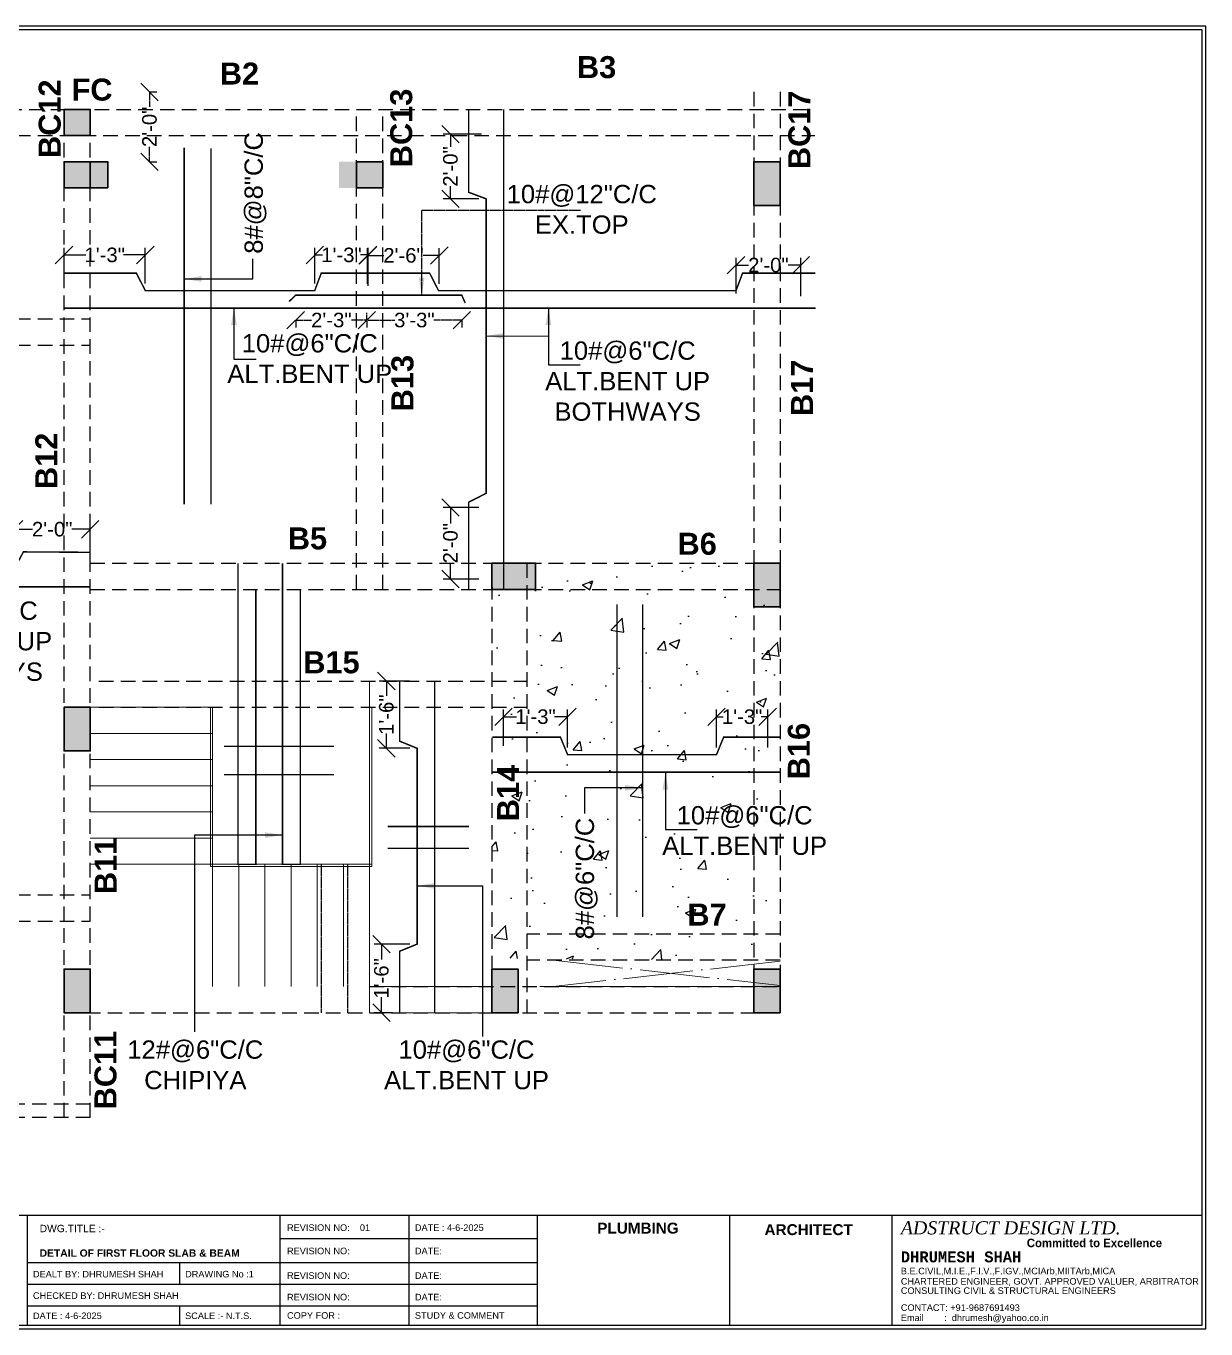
# Model space of a CAD drawing. Header units: millimetres. Extents: x 56222 to 162971, y -175692 to -121287.
# Drawn here: x 161388.3 to 161793.6, y -175296.5 to -174848.7 of the extents above; entities that cross this region are included whole.
import ezdxf

# ---------------------------------------------------------------- set-up
doc = ezdxf.new("R2010")
doc.units = ezdxf.units.MM
doc.header["$MEASUREMENT"] = 0
doc.header["$PDMODE"] = 35
doc.linetypes.add('ACAD_ISO04W100', pattern=[30, 24, -3, 0, -3])
doc.linetypes.add('HIDDEN', pattern=[0.375, 0.25, -0.125])
doc.layers.get('Defpoints').update_dxf_attribs({"color": 220})
doc.layers.add('0 @ 1', color=7, linetype='Continuous')
for name, color, linetype, lineweight in [('BEAM', 160, 'HIDDEN', 25), ('COLUMN', 1, 'Continuous', 30), ('COLUMN no', 7, 'Continuous', 20), ('FIRST FLOOR', 7, 'Continuous', 9), ('FIRST FLOOR_( STAIR )', 251, 'Continuous', 9), ('GROUND FLOOR', 7, 'Continuous', 9), ('REINFORCEMENT', 6, 'Continuous', 25), ('SECTION', 7, 'Continuous', 9), ('STR.TEXT.', 1, 'Continuous', 25), ('wall', 7, 'Continuous', 30)]:
    doc.layers.add(name, color=color, linetype=linetype, lineweight=lineweight)
doc.styles.add('arial', font='GOTHIC.TTF')
doc.styles.add('BRIJESH', font='arial.ttf')
doc.styles.add('style2', font='arial.ttf', dxfattribs={"height": 6})
doc.styles.add('VINAY', font='swiss.ttf')
doc.dimstyles.new('Brijesh (I)', dxfattribs={"dimtxt": 5, "dimasz": 6, "dimexe": 2.5, "dimexo": 2.5, "dimgap": 0.09, "dimtad": 0, "dimdec": 1, "dimzin": 3, "dimdsep": 46, "dimlunit": 4, "dimtxsty": 'BRIJESH', "dimblk": 'OBLIQUE', "dimcen": 0.09, "dimclrd": 256, "dimclre": 256, "dimclrt": 7, "dimadec": 0, "dimazin": 0, "dimtfac": 1, "dimtdec": 1, "dimtofl": 0, "dimtmove": 1, "dimatfit": 0, "dimfxl": 1, "dimtolj": 1, "dimtzin": 0, "dimarcsym": 0})

# ---------------------------------------------------------------- blocks, each defined once
blk = doc.blocks.new('_Oblique')
at = {"layer": 'wall', "color": 0, "lineweight": -2}
blk.add_line((-0.5, -0.5), (0.5, 0.5), dxfattribs=at)
blk = doc.blocks.new('*D434')
at = {"layer": 'Defpoints', "color": 0, "transparency": 16777216}
for p in [(161574.32, -175086.08), (161552.28, -175098.63), (161574.32, -175099.11)]:
    blk.add_point(p, dxfattribs=at)
at = {"layer": 'REINFORCEMENT', "lineweight": -2, "transparency": 16777216}
for p, q in [((161552.28, -175096.13), (161552.28, -175083.58)), ((161552.28, -175086.08), (161556.8, -175086.08)), ((161574.32, -175086.08), (161569.8, -175086.08)), ((161574.32, -175096.61), (161574.32, -175083.58))]:
    blk.add_line(p, q, dxfattribs=at)
at = {"layer": 'REINFORCEMENT', "lineweight": -2, "transparency": 16777216, "xscale": 6, "yscale": 6, "zscale": 6, "rotation": 180}
blk.add_blockref('_Oblique', (161552.28, -175086.08), dxfattribs=at)
at = {"layer": 'REINFORCEMENT', "lineweight": -2, "transparency": 16777216, "xscale": 6, "yscale": 6, "zscale": 6}
blk.add_blockref('_Oblique', (161574.32, -175086.08), dxfattribs=at)
at = {"layer": 'REINFORCEMENT', "color": 7, "transparency": 16777216, "insert": (161563.3, -175086.08), "char_height": 5, "attachment_point": 5, "style": 'BRIJESH'}
blk.add_mtext('\\A1;1\'-3"', dxfattribs=at)
blk = doc.blocks.new('*D433')
at = {"layer": 'Defpoints', "color": 0, "transparency": 16777216}
for p in [(161643.07, -175086.08), (161625.48, -175099.11), (161643.07, -175099.11)]:
    blk.add_point(p, dxfattribs=at)
at = {"layer": 'REINFORCEMENT', "lineweight": -2, "transparency": 16777216}
for p, q in [((161625.48, -175096.61), (161625.48, -175083.58)), ((161625.48, -175086.08), (161627.78, -175086.08)), ((161643.07, -175086.08), (161640.78, -175086.08)), ((161643.07, -175096.61), (161643.07, -175083.58))]:
    blk.add_line(p, q, dxfattribs=at)
at = {"layer": 'REINFORCEMENT', "lineweight": -2, "transparency": 16777216, "xscale": 6, "yscale": 6, "zscale": 6, "rotation": 180}
blk.add_blockref('_Oblique', (161625.48, -175086.08), dxfattribs=at)
at = {"layer": 'REINFORCEMENT', "lineweight": -2, "transparency": 16777216, "xscale": 6, "yscale": 6, "zscale": 6}
blk.add_blockref('_Oblique', (161643.07, -175086.08), dxfattribs=at)
at = {"layer": 'REINFORCEMENT', "color": 7, "transparency": 16777216, "insert": (161634.28, -175086.08), "char_height": 5, "attachment_point": 5, "style": 'BRIJESH'}
blk.add_mtext('\\A1;1\'-3"', dxfattribs=at)
blk = doc.blocks.new('*D432')
at = {"layer": 'Defpoints', "color": 0, "transparency": 16777216}
for p in [(161530.24, -174927.52), (161505.62, -174939.73), (161530.24, -174939.77)]:
    blk.add_point(p, dxfattribs=at)
at = {"layer": 'REINFORCEMENT', "lineweight": -2, "transparency": 16777216}
for p, q in [((161505.62, -174937.23), (161505.62, -174925.02)), ((161530.24, -174937.27), (161530.24, -174925.02)), ((161505.62, -174927.52), (161511.15, -174927.52)), ((161530.24, -174927.52), (161524.71, -174927.52))]:
    blk.add_line(p, q, dxfattribs=at)
at = {"layer": 'REINFORCEMENT', "lineweight": -2, "transparency": 16777216, "xscale": 6, "yscale": 6, "zscale": 6, "rotation": 180}
blk.add_blockref('_Oblique', (161505.62, -174927.52), dxfattribs=at)
at = {"layer": 'REINFORCEMENT', "lineweight": -2, "transparency": 16777216, "xscale": 6, "yscale": 6, "zscale": 6}
blk.add_blockref('_Oblique', (161530.24, -174927.52), dxfattribs=at)
at = {"layer": 'REINFORCEMENT', "color": 7, "transparency": 16777216, "insert": (161517.93, -174927.52), "char_height": 5, "attachment_point": 5, "style": 'BRIJESH'}
blk.add_mtext('\\A1;2\'-6"', dxfattribs=at)
blk = doc.blocks.new('*D431')
at = {"layer": 'Defpoints', "color": 0, "transparency": 16777216}
for p in [(161654.43, -174930.85), (161632.19, -174943.1), (161654.43, -174944)]:
    blk.add_point(p, dxfattribs=at)
at = {"layer": 'REINFORCEMENT', "lineweight": -2, "transparency": 16777216}
for p, q in [((161632.19, -174940.6), (161632.19, -174928.35)), ((161654.43, -174941.5), (161654.43, -174928.35)), ((161632.19, -174930.85), (161636.53, -174930.85)), ((161654.43, -174930.85), (161650.09, -174930.85))]:
    blk.add_line(p, q, dxfattribs=at)
at = {"layer": 'REINFORCEMENT', "lineweight": -2, "transparency": 16777216, "xscale": 6, "yscale": 6, "zscale": 6, "rotation": 180}
blk.add_blockref('_Oblique', (161632.19, -174930.85), dxfattribs=at)
at = {"layer": 'REINFORCEMENT', "lineweight": -2, "transparency": 16777216, "xscale": 6, "yscale": 6, "zscale": 6}
blk.add_blockref('_Oblique', (161654.43, -174930.85), dxfattribs=at)
at = {"layer": 'REINFORCEMENT', "color": 7, "transparency": 16777216, "insert": (161643.31, -174930.85), "char_height": 5, "attachment_point": 5, "style": 'BRIJESH'}
blk.add_mtext('\\A1;2\'-0"', dxfattribs=at)
blk = doc.blocks.new('*D430')
at = {"layer": 'Defpoints', "color": 0, "transparency": 16777216}
for p in [(161534.08, -175014.12), (161546.33, -175014.12), (161546.3, -175038.74)]:
    blk.add_point(p, dxfattribs=at)
at = {"layer": 'REINFORCEMENT', "lineweight": -2, "transparency": 16777216}
for p, q in [((161543.83, -175014.12), (161531.58, -175014.12)), ((161534.08, -175014.12), (161534.08, -175019.65)), ((161534.08, -175038.74), (161534.08, -175033.21)), ((161543.8, -175038.74), (161531.58, -175038.74))]:
    blk.add_line(p, q, dxfattribs=at)
at = {"layer": 'REINFORCEMENT', "lineweight": -2, "transparency": 16777216, "xscale": 6, "yscale": 6, "zscale": 6}
for p, rotation in [((161534.08, -175014.12), 90), ((161534.08, -175038.74), 270)]:
    blk.add_blockref('_Oblique', p, dxfattribs=dict(at, rotation=rotation))
at = {"layer": 'REINFORCEMENT', "color": 7, "transparency": 16777216, "insert": (161534.08, -175026.43), "char_height": 5, "attachment_point": 5, "rotation": 90, "style": 'BRIJESH'}
blk.add_mtext('\\A1;2\'-0"', dxfattribs=at)
blk = doc.blocks.new('*D429')
at = {"layer": 'Defpoints', "color": 0, "transparency": 16777216}
for p in [(161534.08, -174885.81), (161547.24, -174885.81), (161546.33, -174908.06)]:
    blk.add_point(p, dxfattribs=at)
at = {"layer": 'REINFORCEMENT', "lineweight": -2, "transparency": 16777216}
for p, q in [((161544.74, -174885.81), (161531.58, -174885.81)), ((161534.08, -174885.81), (161534.08, -174890.15)), ((161534.08, -174908.06), (161534.08, -174903.71)), ((161543.83, -174908.06), (161531.58, -174908.06))]:
    blk.add_line(p, q, dxfattribs=at)
at = {"layer": 'REINFORCEMENT', "lineweight": -2, "transparency": 16777216, "xscale": 6, "yscale": 6, "zscale": 6}
for p, rotation in [((161534.08, -174885.81), 90), ((161534.08, -174908.06), 270)]:
    blk.add_blockref('_Oblique', p, dxfattribs=dict(at, rotation=rotation))
at = {"layer": 'REINFORCEMENT', "color": 7, "transparency": 16777216, "insert": (161534.08, -174896.93), "char_height": 5, "attachment_point": 5, "rotation": 90, "style": 'BRIJESH'}
blk.add_mtext('\\A1;2\'-0"', dxfattribs=at)
blk = doc.blocks.new('*D428')
at = {"layer": 'Defpoints', "color": 0, "transparency": 16777216}
for p in [(161429.23, -174927.35), (161401.31, -174939.56), (161429.23, -174939.6)]:
    blk.add_point(p, dxfattribs=at)
at = {"layer": 'REINFORCEMENT', "lineweight": -2, "transparency": 16777216}
for p, q in [((161401.31, -174937.06), (161401.31, -174924.85)), ((161429.23, -174937.1), (161429.23, -174924.85)), ((161401.31, -174927.35), (161408.77, -174927.35)), ((161429.23, -174927.35), (161421.77, -174927.35))]:
    blk.add_line(p, q, dxfattribs=at)
at = {"layer": 'REINFORCEMENT', "lineweight": -2, "transparency": 16777216, "xscale": 6, "yscale": 6, "zscale": 6, "rotation": 180}
blk.add_blockref('_Oblique', (161401.31, -174927.35), dxfattribs=at)
at = {"layer": 'REINFORCEMENT', "lineweight": -2, "transparency": 16777216, "xscale": 6, "yscale": 6, "zscale": 6}
blk.add_blockref('_Oblique', (161429.23, -174927.35), dxfattribs=at)
at = {"layer": 'REINFORCEMENT', "color": 7, "transparency": 16777216, "insert": (161415.27, -174927.35), "char_height": 5, "attachment_point": 5, "style": 'BRIJESH'}
blk.add_mtext('\\A1;1\'-3"', dxfattribs=at)
blk = doc.blocks.new('*D427')
at = {"layer": 'Defpoints', "color": 0, "transparency": 16777216}
for p in [(161505.79, -174927.35), (161487.44, -174939.6), (161505.79, -174940.51)]:
    blk.add_point(p, dxfattribs=at)
at = {"layer": 'REINFORCEMENT', "lineweight": -2, "transparency": 16777216}
for p, q in [((161487.44, -174937.1), (161487.44, -174924.85)), ((161505.79, -174938.01), (161505.79, -174924.85)), ((161487.44, -174927.35), (161490.12, -174927.35)), ((161505.79, -174927.35), (161503.12, -174927.35))]:
    blk.add_line(p, q, dxfattribs=at)
at = {"layer": 'REINFORCEMENT', "lineweight": -2, "transparency": 16777216, "xscale": 6, "yscale": 6, "zscale": 6, "rotation": 180}
blk.add_blockref('_Oblique', (161487.44, -174927.35), dxfattribs=at)
at = {"layer": 'REINFORCEMENT', "lineweight": -2, "transparency": 16777216, "xscale": 6, "yscale": 6, "zscale": 6}
blk.add_blockref('_Oblique', (161505.79, -174927.35), dxfattribs=at)
at = {"layer": 'REINFORCEMENT', "color": 7, "transparency": 16777216, "insert": (161496.62, -174927.35), "char_height": 5, "attachment_point": 5, "style": 'BRIJESH'}
blk.add_mtext('\\A1;1\'-3"', dxfattribs=at)
blk = doc.blocks.new('*D419')
at = {"layer": 'Defpoints', "color": 0, "transparency": 16777216}
for p in [(161410.31, -175021.64), (161384.17, -175035.4), (161410.31, -175034.77)]:
    blk.add_point(p, dxfattribs=at)
at = {"layer": 'REINFORCEMENT', "lineweight": -2, "transparency": 16777216}
for p, q in [((161384.17, -175032.9), (161384.17, -175019.14)), ((161410.31, -175032.27), (161410.31, -175019.14)), ((161384.17, -175021.64), (161390.46, -175021.64)), ((161410.31, -175021.64), (161404.02, -175021.64))]:
    blk.add_line(p, q, dxfattribs=at)
at = {"layer": 'REINFORCEMENT', "lineweight": -2, "transparency": 16777216, "xscale": 6, "yscale": 6, "zscale": 6, "rotation": 180}
blk.add_blockref('_Oblique', (161384.17, -175021.64), dxfattribs=at)
at = {"layer": 'REINFORCEMENT', "lineweight": -2, "transparency": 16777216, "xscale": 6, "yscale": 6, "zscale": 6}
blk.add_blockref('_Oblique', (161410.31, -175021.64), dxfattribs=at)
at = {"layer": 'REINFORCEMENT', "color": 7, "transparency": 16777216, "insert": (161397.24, -175021.64), "char_height": 5, "attachment_point": 5, "style": 'BRIJESH'}
blk.add_mtext('\\A1;2\'-0"', dxfattribs=at)
blk = doc.blocks.new('*D373')
at = {"layer": 'BEAM', "lineweight": -2, "transparency": 16777216}
for p, q in [((161430.68, -174871.31), (161433.18, -174871.31)), ((161430.68, -174871.31), (161430.68, -174876.53)), ((161430.68, -174895.31), (161430.68, -174890.08)), ((161430.68, -174895.31), (161433.18, -174895.31))]:
    blk.add_line(p, q, dxfattribs=at)
at = {"layer": 'Defpoints', "color": 0, "transparency": 16777216}
for p in [(161422.31, -174871.31), (161422.31, -174895.31), (161430.68, -174895.31)]:
    blk.add_point(p, dxfattribs=at)
at = {"layer": 'BEAM', "lineweight": -2, "transparency": 16777216, "xscale": 6, "yscale": 6, "zscale": 6}
for p, rotation in [((161430.68, -174871.31), 90), ((161430.68, -174895.31), 270)]:
    blk.add_blockref('_Oblique', p, dxfattribs=dict(at, rotation=rotation))
at = {"layer": 'BEAM', "color": 7, "transparency": 16777216, "insert": (161430.68, -174883.31), "char_height": 5, "attachment_point": 5, "rotation": 90, "style": 'BRIJESH'}
blk.add_mtext('\\A1;2\'-0"', dxfattribs=at)
blk = doc.blocks.new('*D372')
at = {"layer": 'BEAM', "lineweight": -2, "transparency": 16777216}
for p, q in [((161480.9, -174949.74), (161480.9, -174952.24)), ((161480.9, -174949.74), (161486.36, -174949.74)), ((161505.37, -174949.74), (161499.91, -174949.74)), ((161505.37, -174949.74), (161505.37, -174952.24))]:
    blk.add_line(p, q, dxfattribs=at)
at = {"layer": 'Defpoints', "color": 0, "transparency": 16777216}
for p in [(161480.9, -174941.17), (161505.37, -174941.17), (161505.37, -174949.74)]:
    blk.add_point(p, dxfattribs=at)
at = {"layer": 'BEAM', "lineweight": -2, "transparency": 16777216, "xscale": 6, "yscale": 6, "zscale": 6, "rotation": 180}
blk.add_blockref('_Oblique', (161480.9, -174949.74), dxfattribs=at)
at = {"layer": 'BEAM', "lineweight": -2, "transparency": 16777216, "xscale": 6, "yscale": 6, "zscale": 6}
blk.add_blockref('_Oblique', (161505.37, -174949.74), dxfattribs=at)
at = {"layer": 'BEAM', "color": 7, "transparency": 16777216, "insert": (161493.14, -174949.74), "char_height": 5, "attachment_point": 5, "style": 'BRIJESH'}
blk.add_mtext('\\A1;2\'-3"', dxfattribs=at)
blk = doc.blocks.new('*D371')
at = {"layer": 'BEAM', "lineweight": -2, "transparency": 16777216}
for p, q in [((161505.37, -174949.74), (161505.37, -174947.24)), ((161505.37, -174949.74), (161514.94, -174949.74)), ((161537.97, -174949.74), (161528.4, -174949.74)), ((161537.97, -174949.74), (161537.97, -174952.24))]:
    blk.add_line(p, q, dxfattribs=at)
at = {"layer": 'Defpoints', "color": 0, "transparency": 16777216}
for p in [(161537.97, -174941.17), (161505.37, -174949.74), (161537.97, -174949.74)]:
    blk.add_point(p, dxfattribs=at)
at = {"layer": 'BEAM', "lineweight": -2, "transparency": 16777216, "xscale": 6, "yscale": 6, "zscale": 6, "rotation": 180}
blk.add_blockref('_Oblique', (161505.37, -174949.74), dxfattribs=at)
at = {"layer": 'BEAM', "lineweight": -2, "transparency": 16777216, "xscale": 6, "yscale": 6, "zscale": 6}
blk.add_blockref('_Oblique', (161537.97, -174949.74), dxfattribs=at)
at = {"layer": 'BEAM', "color": 7, "transparency": 16777216, "insert": (161521.67, -174949.74), "char_height": 5, "attachment_point": 5, "style": 'BRIJESH'}
blk.add_mtext('\\A1;3\'-3"', dxfattribs=at)
blk = doc.blocks.new('*D370')
at = {"layer": 'Defpoints', "color": 0, "transparency": 16777216}
for p in [(161510.35, -175164.23), (161522.62, -175164.23), (161516.62, -175187.81)]:
    blk.add_point(p, dxfattribs=at)
at = {"layer": 'REINFORCEMENT', "lineweight": -2, "transparency": 16777216}
for p, q in [((161520.12, -175164.23), (161507.85, -175164.23)), ((161510.35, -175164.23), (161510.35, -175169.52)), ((161510.35, -175187.81), (161510.35, -175182.52)), ((161514.12, -175187.81), (161507.85, -175187.81))]:
    blk.add_line(p, q, dxfattribs=at)
at = {"layer": 'REINFORCEMENT', "lineweight": -2, "transparency": 16777216, "xscale": 6, "yscale": 6, "zscale": 6}
for p, rotation in [((161510.35, -175164.23), 90), ((161510.35, -175187.81), 270)]:
    blk.add_blockref('_Oblique', p, dxfattribs=dict(at, rotation=rotation))
at = {"layer": 'REINFORCEMENT', "color": 7, "transparency": 16777216, "insert": (161510.35, -175176.02), "char_height": 5, "attachment_point": 5, "rotation": 90, "style": 'BRIJESH'}
blk.add_mtext('\\A1;1\'-6"', dxfattribs=at)
blk = doc.blocks.new('*D369')
at = {"layer": 'Defpoints', "color": 0, "transparency": 16777216}
for p in [(161522.46, -175073.81), (161512.05, -175096.93), (161522.62, -175096.93)]:
    blk.add_point(p, dxfattribs=at)
at = {"layer": 'REINFORCEMENT', "lineweight": -2, "transparency": 16777216}
for p, q in [((161519.96, -175073.81), (161509.55, -175073.81)), ((161512.05, -175073.81), (161512.05, -175078.87)), ((161512.05, -175096.93), (161512.05, -175091.87)), ((161520.12, -175096.93), (161509.55, -175096.93))]:
    blk.add_line(p, q, dxfattribs=at)
at = {"layer": 'REINFORCEMENT', "lineweight": -2, "transparency": 16777216, "xscale": 6, "yscale": 6, "zscale": 6}
for p, rotation in [((161512.05, -175073.81), 90), ((161512.05, -175096.93), 270)]:
    blk.add_blockref('_Oblique', p, dxfattribs=dict(at, rotation=rotation))
at = {"layer": 'REINFORCEMENT', "color": 7, "transparency": 16777216, "insert": (161512.05, -175085.37), "char_height": 5, "attachment_point": 5, "rotation": 90, "style": 'BRIJESH'}
blk.add_mtext('\\A1;1\'-6"', dxfattribs=at)

msp = doc.modelspace()

# ---------------------------------------------------------------- hatches: boundary and pattern name
at = {"layer": 'COLUMN'}
h = msp.add_hatch(color=3, dxfattribs=at)
h.dxf.hatch_style = 1
h.paths.add_polyline_path([(161410.30671, -174886.30533), (161410.30671, -174877.30533), (161401.30671, -174877.30533), (161401.30671, -174886.30533)])
h = msp.add_hatch(color=256, dxfattribs=at)
h.dxf.hatch_style = 1
h.paths.add_polyline_path([(161416.30671, -174904.30533), (161416.30671, -174895.30533), (161401.30671, -174895.30533), (161401.30671, -174904.30533)])
h = msp.add_hatch(color=256, dxfattribs=at)
h.dxf.hatch_style = 1
h.paths.add_polyline_path([(161510.80671, -174904.30533), (161510.80671, -174895.30533), (161495.80671, -174895.30533), (161495.80671, -174904.30533)])
h = msp.add_hatch(color=256, dxfattribs=at)
h.dxf.hatch_style = 1
h.paths.add_polyline_path([(161638.30669, -174910.30534), (161647.30669, -174910.30534), (161647.30669, -174895.30534), (161638.30669, -174895.30534)])
h = msp.add_hatch(color=256, dxfattribs=at)
h.dxf.hatch_style = 1
h.paths.add_polyline_path([(161563.30671, -175042.30533), (161563.30671, -175033.30533), (161548.30671, -175033.30533), (161548.30671, -175042.30533)])
h = msp.add_hatch(color=256, dxfattribs=at)
h.dxf.hatch_style = 1
h.paths.add_polyline_path([(161638.30669, -175048.30534), (161647.30669, -175048.30534), (161647.30669, -175033.30534), (161638.30669, -175033.30534)])
h = msp.add_hatch(color=256, dxfattribs=at)
h.dxf.hatch_style = 1
h.paths.add_polyline_path([(161401.30671, -175097.80533), (161410.30671, -175097.80533), (161410.30671, -175082.80533), (161401.30671, -175082.80533)])
h = msp.add_hatch(color=256, dxfattribs=at)
h.dxf.hatch_style = 1
h.paths.add_polyline_path([(161401.30671, -175187.80533), (161410.30671, -175187.80533), (161410.30671, -175172.80533), (161401.30671, -175172.80533)])
h = msp.add_hatch(color=256, dxfattribs=at)
h.dxf.hatch_style = 1
h.paths.add_polyline_path([(161548.30671, -175187.80533), (161557.30671, -175187.80533), (161557.30671, -175172.80533), (161548.30671, -175172.80533)])
h = msp.add_hatch(color=256, dxfattribs=at)
h.dxf.hatch_style = 1
h.paths.add_polyline_path([(161638.30669, -175187.80534), (161647.30669, -175187.80534), (161647.30669, -175172.80534), (161638.30669, -175172.80534)])
at = {"layer": 'REINFORCEMENT'}
h = msp.add_hatch(dxfattribs=at)
h.set_pattern_fill('AR-CONC', color=256, scale=5)
h.set_pattern_definition([(50, (40648.218, -15137.96), (35.863009, -3.1376067), [3.75, -41.25]), (355, (40648.22, -15137.96), (-6.937567, 37.609607), [3, -33]), (100.451444, (40651.207, -15138.223), (28.9254423, 34.4719995), [3.1870096, -35.0571056]), (46.1842, (40648.22, -15127.96), (53.362067, -8.275964), [5.625, -61.875]), (96.635635, (40652.665, -15128.65), (46.733097, 48.70593), [4.780517, -52.585688]), (351.184164, (40648.22, -15127.96), (46.733097, 48.70593), [4.5, -49.5]), (21, (40653.218, -15130.46), (29.8453526, -20.1309445), [3.75, -41.25]), (326, (40653.22, -15130.46), (12.1657666, 36.257502), [3, -33]), (71.451445, (40655.706, -15132.14), (42.011119, 16.1265576), [3.1870095, -35.0571056]), (37.5, (40648.218, -15137.961), (0.6079928, 16.6446927), [0, -32.6, 0, -33.5, 0, -33.125]), (7.5, (40648.218, -15137.961), (13.1534769, 19.7205856), [0, -19.1, 0, -31.85, 0, -12.625]), (327.5, (40637.068, -15137.961), (26.6911218, -1.1277436), [0, -12.5, 0, -39, 0, -51.75]), (317.5, (40632.068, -15137.96), (29.1593085, 5.005249), [0, -16.25, 0, -25.9, 0, -36.75])])
h.paths.add_polyline_path([(161548.30671, -175032.55533), (161647.30669, -175033.30533), (161647.30669, -175169.80533), (161548.30671, -175169.05533)])

# ---------------------------------------------------------------- linework, layer by layer
for p, q in [((161162.5666, -175257.35631), (161792.37652, -175257.35631)), ((161388.74646, -175295.24865), (161388.74646, -175257.35631)), ((161388.74646, -175295.24865), (161388.74646, -175257.35631)), ((161475.58805, -175295.24865), (161475.58805, -175257.35631)), ((161519.76104, -175257.35631), (161519.76104, -175295.24865)), ((161563.93403, -175295.24865), (161563.93403, -175257.35631)), ((161630.07208, -175295.24865), (161630.07208, -175257.35631)), ((161685.73499, -175257.35631), (161685.73499, -175295.24865)), ((161388.74646, -175295.24865), (161388.74646, -175262.55689)), ((161388.74646, -175295.24865), (161388.74646, -175262.55689)), ((161475.58805, -175265.37469), (161563.93403, -175265.37469)), ((161563.93403, -175273.83561), (161388.74646, -175273.83561)), ((161441.02554, -175273.83561), (161441.02554, -175281.22259)), ((161563.93403, -175281.22259), (161388.74646, -175281.22259)), ((161563.93403, -175288.74103), (161388.74646, -175288.74103)), ((161441.02554, -175288.74103), (161441.02554, -175295.24865))]:
    msp.add_line(p, q)
for points in [[(161161.30105, -175296.5142), (161793.64207, -175296.5142), (161793.64207, -174848.66295), (161161.30105, -174848.66295)], [(161162.5666, -175295.24865), (161792.37652, -175295.24865), (161792.37652, -174849.9285), (161162.5666, -174849.9285)]]:
    msp.add_lwpolyline(points, close=True)
at = {"layer": 'BEAM', "ltscale": 20}
for p, q in [((161638.30669, -174871.30534), (161638.30669, -175187.80534)), ((161647.30669, -174871.30534), (161647.30669, -175187.80534)), ((161246.80671, -174877.30533), (161659.30671, -174877.30533)), ((161401.30671, -175223.80533), (161401.30671, -174877.30533)), ((161410.30671, -175223.80533), (161410.30671, -174877.30533)), ((161501.80671, -175042.30533), (161501.80671, -174877.30533)), ((161510.80671, -175042.30533), (161510.80671, -174877.30533)), ((161242.30671, -174886.30533), (161659.30671, -174886.30533)), ((161242.30671, -174949.30533), (161410.30671, -174949.30533)), ((161242.30671, -174958.30533), (161410.30671, -174958.30533)), ((161410.30671, -175033.30533), (161647.30669, -175033.30533)), ((161548.30671, -175033.30533), (161548.30671, -175187.80533)), ((161560.30671, -175033.30533), (161560.30671, -175187.80533)), ((161410.30671, -175042.30533), (161647.30669, -175042.30533)), ((161413.30671, -175073.80533), (161560.30671, -175073.80533)), ((161413.30671, -175082.80533), (161560.30671, -175082.80533)), ((161242.30671, -175147.30534), (161410.30671, -175147.30534)), ((161242.30671, -175156.30534), (161410.30671, -175156.30534)), ((161647.30669, -175160.80533), (161560.30671, -175160.80533)), ((161647.30669, -175169.80533), (161560.30671, -175169.80533)), ((161506.30671, -175178.80533), (161647.30669, -175178.80533)), ((161401.30671, -175187.80533), (161647.30669, -175187.80533)), ((161410.30671, -175219.30533), (161242.30671, -175219.30533)), ((161410.30671, -175223.80533), (161242.30671, -175223.80533))]:
    msp.add_line(p, q, dxfattribs=at)
at = {"layer": 'BEAM'}
for p, q in [((161489.80671, -175187.80533), (161489.80671, -175136.80533)), ((161498.80671, -175187.80533), (161498.80671, -175136.80533))]:
    msp.add_line(p, q, dxfattribs=at)
at = {"layer": 'COLUMN', "color": 3}
msp.add_lwpolyline([(161410.30671, -174886.30533), (161410.30671, -174877.30533), (161401.30671, -174877.30533), (161401.30671, -174886.30533)], close=True, dxfattribs=at)
at = {"layer": 'COLUMN'}
for points in [[(161416.30671, -174904.30533), (161416.30671, -174895.30533), (161401.30671, -174895.30533), (161401.30671, -174904.30533)], [(161401.30671, -174895.30533), (161410.30671, -174895.30533), (161410.30671, -174904.30533), (161401.30671, -174904.30533)], [(161501.80671, -174895.30533), (161510.80671, -174895.30533), (161510.80671, -174904.30533), (161501.80671, -174904.30533)], [(161638.30669, -174910.30534), (161647.30669, -174910.30534), (161647.30669, -174895.30534), (161638.30669, -174895.30534)], [(161638.30671, -174895.30533), (161647.30671, -174895.30533), (161647.30671, -174910.30533), (161638.30671, -174910.30533)], [(161563.30671, -175042.30533), (161563.30671, -175033.30533), (161548.30671, -175033.30533), (161548.30671, -175042.30533)], [(161563.30671, -175033.30533), (161563.30671, -175042.30533), (161548.30671, -175042.30533), (161548.30671, -175033.30533)], [(161638.30669, -175048.30534), (161647.30669, -175048.30534), (161647.30669, -175033.30534), (161638.30669, -175033.30534)], [(161638.30671, -175033.30533), (161647.30671, -175033.30533), (161647.30671, -175048.30533), (161638.30671, -175048.30533)], [(161401.30671, -175097.80533), (161410.30671, -175097.80533), (161410.30671, -175082.80533), (161401.30671, -175082.80533)], [(161401.30671, -175082.80533), (161410.30671, -175082.80533), (161410.30671, -175097.80533), (161401.30671, -175097.80533)], [(161401.30671, -175187.80533), (161410.30671, -175187.80533), (161410.30671, -175172.80533), (161401.30671, -175172.80533)], [(161401.30671, -175172.80533), (161410.30671, -175172.80533), (161410.30671, -175187.80533), (161401.30671, -175187.80533)], [(161548.30669, -175172.80534), (161557.30669, -175172.80534), (161557.30669, -175187.80534), (161548.30669, -175187.80534)], [(161548.30671, -175187.80533), (161557.30671, -175187.80533), (161557.30671, -175172.80533), (161548.30671, -175172.80533)], [(161638.30669, -175187.80534), (161647.30669, -175187.80534), (161647.30669, -175172.80534), (161638.30669, -175172.80534)], [(161638.30671, -175172.80533), (161647.30671, -175172.80533), (161647.30671, -175187.80533), (161638.30671, -175187.80533)]]:
    msp.add_lwpolyline(points, close=True, dxfattribs=at)
at = {"layer": 'FIRST FLOOR'}
for p, q in [((161548.30671, -175033.30533), (161548.30671, -175037.80533)), ((161647.30669, -175178.80533), (161564.80671, -175178.80533))]:
    msp.add_line(p, q, dxfattribs=at)
at = {"layer": 'FIRST FLOOR_( STAIR )'}
for p, q in [((161506.30671, -175073.80533), (161506.30671, -175187.80533)), ((161452.30671, -175082.80533), (161410.30671, -175082.80533)), ((161452.30671, -175082.80533), (161452.30671, -175178.80533)), ((161452.30671, -175091.80533), (161410.30671, -175091.80533)), ((161452.30671, -175100.80533), (161410.30671, -175100.80533)), ((161452.30671, -175109.80533), (161410.30671, -175109.80533)), ((161452.30671, -175118.80533), (161410.30671, -175118.80533)), ((161452.30671, -175127.80533), (161410.30671, -175127.80533)), ((161507.00671, -175136.80533), (161410.30671, -175136.80533)), ((161461.30671, -175136.80533), (161461.30671, -175178.80533)), ((161470.30671, -175136.80533), (161470.30671, -175178.80533)), ((161479.30671, -175136.80533), (161479.30671, -175178.80533)), ((161488.30671, -175136.80533), (161488.30671, -175178.80533)), ((161497.30671, -175136.80533), (161497.30671, -175178.80533))]:
    msp.add_line(p, q, dxfattribs=at)
msp.add_lwpolyline([(161451.60671, -175082.80533), (161452.30671, -175082.80533), (161452.30671, -175136.80533), (161506.30671, -175136.80533), (161506.30671, -175082.80533), (161507.00671, -175082.80533), (161507.00671, -175137.50533), (161451.60671, -175137.50533), (161451.60671, -175082.80533)], close=True, dxfattribs=at)
at = {"layer": 'GROUND FLOOR', "color": 1, "linetype": 'ACAD_ISO04W100'}
for p, q in [((161569.30671, -175169.80533), (161647.30669, -175178.472)), ((161647.30669, -175170.13867), (161569.30671, -175178.80533))]:
    msp.add_line(p, q, dxfattribs=at)
at = {"layer": 'GROUND FLOOR'}
msp.add_lwpolyline([(161452.30671, -175082.80533), (161452.30671, -175136.80533), (161506.30671, -175136.80533), (161506.30671, -175073.80533)], dxfattribs=at)
at = {"layer": 'REINFORCEMENT'}
for p, q in [((161401.30671, -174945.59895), (161510.80671, -174945.59895)), ((161401.30671, -174945.59895), (161422.30671, -174945.59895)), ((161501.80671, -174945.59895), (161659.4475, -174945.59895))]:
    msp.add_line(p, q, dxfattribs=at)
at = {"layer": 'REINFORCEMENT', "const_width": 0.5}
for points in [[(161540.33373, -174877.30533), (161540.33373, -174905.80801), (161546.33373, -174908.05511), (161546.33373, -175009.27333), (161540.33373, -175012.34058), (161540.33373, -175042.30533)], [(161552.33373, -175042.30533), (161552.33373, -174877.30533)], [(161442.57486, -175013.07589), (161442.57486, -174890.46768)], [(161451.83198, -175013.07589), (161451.83198, -174890.71893)], [(161510.80671, -174933.59895), (161489.68498, -174933.59895), (161487.43788, -174939.59895), (161429.22664, -174939.59895), (161426.15938, -174933.59895), (161401.30671, -174933.59895)], [(161413.30671, -174933.59895), (161422.30671, -174933.59895)], [(161659.4475, -174933.59895), (161634.4367, -174933.59895), (161632.18961, -174939.59895), (161529.99046, -174939.59895), (161526.92321, -174933.59895), (161501.80671, -174933.59895)], [(161478.62727, -174943.35462), (161480.89986, -174941.16724), (161537.96812, -174941.16724), (161539.13199, -174943.85547)], [(161401.30671, -174945.59895), (161510.80671, -174945.59895)], [(161401.30671, -174945.59895), (161422.30671, -174945.59895)], [(161501.80671, -174945.59895), (161659.4475, -174945.59895)], [(161246.80671, -175029.40482), (161272.16025, -175029.40482), (161274.46625, -175035.40482), (161384.17421, -175035.40482), (161387.33468, -175029.40482), (161410.30671, -175029.55533)], [(161461.0665, -175033.30533), (161461.0665, -175136.80533), (161464.35604, -175136.80533), (161467.21276, -175136.80533), (161467.21276, -175042.30533)], [(161476.37702, -175033.30533), (161476.37702, -175136.80533), (161479.66655, -175136.80533), (161482.52328, -175136.80533), (161482.52328, -175042.30533)], [(161246.80671, -175041.40482), (161410.30671, -175041.40482)], [(161591.31031, -175047.44788), (161591.31031, -175154.93222)], [(161600.09052, -175047.44788), (161600.09052, -175154.93222)], [(161516.62302, -175187.80534), (161516.62302, -175166.68848), (161522.62302, -175164.23155), (161522.62302, -175096.93244), (161516.62302, -175094.48261), (161516.62302, -175073.80533)], [(161528.62302, -175187.80534), (161528.62302, -175073.80533)], [(161456.30062, -175096.24002), (161494.0385, -175096.24002)], [(161548.4475, -175093.10965), (161571.8643, -175093.10965), (161574.32123, -175099.10965), (161625.48213, -175099.10965), (161627.93196, -175093.10965), (161647.4475, -175093.10965)], [(161548.4475, -175105.10965), (161647.4475, -175105.10965)], [(161456.30062, -175105.95662), (161494.0385, -175105.95662)], [(161512.4984, -175123.81272), (161540.40491, -175123.81272)], [(161512.4984, -175131.31491), (161540.40491, -175131.31491)]]:
    msp.add_lwpolyline(points, dxfattribs=at)
at = {"layer": 'SECTION'}
msp.add_lwpolyline([(161506.30671, -175178.80533), (161548.30669, -175178.80533), (161548.30669, -175187.80534), (161506.30671, -175187.80534)], close=True, dxfattribs=at)

# ---------------------------------------------------------------- texts
at = {"insert": (161392.92993, -175260.72296), "char_height": 2.5310927, "width": 132.2338537, "attachment_point": 1, "style": 'style2'}
msp.add_mtext('{\\fArial CE|b0|i0|c0|p34;\\C7;DWG.TITLE :-\\P\\P\\fArial CE|b1|i0|c0|p34;DETAIL OF FIRST FLOOR SLAB & BEAM}', dxfattribs=at)
at = {"attachment_point": 1, "style": 'style2'}
for s, width, gutter_width, insert, char_height in [('\\pi-9.02081,l9.02081,t9.02081;{\\fArial CE|b0|i0|c0|p34;REVISION NO:    01}', 31.3923224, 6.24616, (161477.92761, -175260.56776), 2.2552036), ('\\pi-9.02081,l9.02081,t9.02081;{\\fArial CE|b0|i0|c0|p34;DATE : 4-6-2025}', 31.3923224, 6.24616, (161521.85576, -175260.56776), 2.2552036), ('{\\fArial CE|b1|i0|c0|p34;PLUMBING}', 33.7296841, 6.71123, (161584.50355, -175259.97808), 3.7586727), ('{\\fArial CE|b1|i0|c0|p34;ARCHITECT}', 33.7296841, 6.71123, (161641.97756, -175260.50393), 3.7586727), ('{\\fDutch801 XBd BT|b0|i1|c0|p18;ADSTRUCT DESIGN LTD.}', 113.4074362, 6.71123, (161688.81421, -175259.49639), 4.5104073), ('{\\fScript MT Bold|b0|i0|c0|p66;Committed to Excellence}', 57.7651795, 6.71123, (161732.10024, -175265.48501), 2.9208983), ('\\pi-9.02081,l9.02081,t9.02081;{\\fArial CE|b0|i0|c0|p34;REVISION NO: }', 31.3923224, 6.24616, (161477.92761, -175268.58613), 2.2552036), ('\\pi-9.02081,l9.02081,t9.02081;{\\fArial CE|b0|i0|c0|p34;DATE:}', 31.3923224, 6.24616, (161521.85576, -175268.58613), 2.2552036), ('{\\fLucida Console|b1|i0|c0|p49;DHRUMESH SHAH}', 64.7921807, 6.71123, (161688.81421, -175269.86694), 3.7586727), ('{\\fArial CE|b0|i0|c0|p34;DEALT BY: DHRUMESH SHAH}', 46.1563044, 6.71123, (161390.62414, -175276.54812), 2.2552036), ('{\\fArial CE|b0|i0|c0|p34;DRAWING No :1}', 33.7296841, 6.71123, (161442.90322, -175276.54812), 2.2552036), ('\\pi-9.02081,l9.02081,t9.02081;{\\fArial CE|b0|i0|c0|p34;REVISION NO: }', 31.3923224, 6.24616, (161477.92761, -175277.04705), 2.2552036), ('\\pi-9.02081,l9.02081,t9.02081;{\\fArial CE|b0|i0|c0|p34;DATE:}', 31.3923224, 6.24616, (161521.85576, -175277.04705), 2.2552036), ('{\\fArial CE|b0|i0|c0|p34;CHECKED BY: DHRUMESH SHAH}', 60.6039079, 6.71123, (161390.62414, -175283.93511), 2.2552036), ('\\pi-9.02081,l9.02081,t9.02081;{\\fArial CE|b0|i0|c0|p34;REVISION NO: }', 31.3923224, 6.24616, (161477.92761, -175284.43403), 2.2552036), ('\\pi-9.02081,l9.02081,t9.02081;{\\fArial CE|b0|i0|c0|p34;DATE:}', 31.3923224, 6.24616, (161521.85576, -175284.43403), 2.2552036), ('\\pi-9.02081,l9.02081,t9.02081;{\\fArial CE|b0|i0|c0|p34;DATE : 4-6-2025}', 33.7296841, 6.71123, (161390.62414, -175290.86648), 2.2552036), ('{\\fArial CE|b0|i0|c0|p34;SCALE :- N.T.S.}', 33.7296841, 6.71123, (161442.90322, -175290.86648), 2.2552036), ('\\pi-9.02081,l9.02081,t9.02081;{\\fArial CE|b0|i0|c0|p34;COPY FOR :}', 31.3923224, 6.24616, (161477.92761, -175290.75248), 2.2552036), ('\\pi-9.02081,l9.02081,t9.02081;{\\fArial CE|b0|i0|c0|p34;STUDY & COMMENT}', 31.3923224, 6.24616, (161521.85576, -175290.75248), 2.2552036)]:
    msp.add_mtext_dynamic_manual_height_columns(s, width=width, gutter_width=gutter_width, heights=[0], dxfattribs=dict(at, insert=insert, char_height=char_height))
at = {"layer": '0 @ 1', "char_height": 2.2552036, "attachment_point": 1, "style": 'style2'}
for s, width, insert in [('{\\fArial CE|b0|i0|c0|p34;B.E.CIVIL,M.I.E.,F.I.V.,F.IGV.,MCIArb,MIITArb,MICA}', 50.303666, (161688.81421, -175275.47581)), ('{\\fArial CE|b0|i0|c0|p34;CHARTERED ENGINEER, GOVT. APPROVED VALUER, ARBITRATOR}', 115.8179157, (161688.81421, -175279.02179)), ('{\\fArial CE|b0|i0|c0|p34;CONSULTING CIVIL & STRUCTURAL ENGINEERS}', 113.7532618, (161688.81421, -175282.2211)), ('{\\fArial CE|b0|i0|c0|p34;CONTACT: +91-9687691493}', 65.1724708, (161688.81421, -175288.06665)), ('{\\fArial CE|b0|i0|c0|p34;Email        :  dhrumesh@yahoo.co.in}', 65.1724708, (161688.81421, -175291.5544))]:
    msp.add_mtext_dynamic_manual_height_columns(s, width=width, gutter_width=6.71123, heights=[0], dxfattribs=dict(at, insert=insert))
at = {"layer": 'COLUMN no', "char_height": 7.5625, "width": 103.943965, "attachment_point": 5, "style": 'arial'}
for s, insert in [('{\\fArial|b1|i0|c0|p34;\\C7;B3}', (161584.27857, -174862.84085)), ('{\\fArial|b1|i0|c0|p34;\\C7;B2}', (161461.57692, -174864.99366)), ('{\\fArial|b1|i0|c0|p34;\\C7;FC}', (161410.9205, -174870.55842)), ('{\\fArial|b1|i0|c0|p34;\\C7;B5}', (161484.93536, -175024.84085)), ('{\\fArial|b1|i0|c0|p34;\\C7;B6}', (161618.83177, -175026.67623)), ('{\\fArial|b1|i0|c0|p34;\\C7;B15}', (161493.1943, -175067.41536)), ('{\\fArial|b1|i0|c0|p34;\\C7;B7}', (161622.22392, -175154.08197))]:
    msp.add_mtext(s, dxfattribs=dict(at, insert=insert))
at = {"layer": 'COLUMN no', "char_height": 7.5625, "width": 103.943965, "attachment_point": 5, "rotation": 90, "style": 'arial'}
for s, insert in [('{\\fArial|b1|i0|c0|p34;\\C7;BC12}', (161396.42411, -174880.52667)), ('{\\fArial|b1|i0|c0|p34;\\C7;BC13}', (161517.20187, -174883.68608)), ('{\\fArial|b1|i0|c0|p34;\\C7;BC17}', (161653.99308, -174884.34531)), ('{\\fArial|b1|i0|c0|p34;\\C7;B13}', (161517.62951, -174971.40178)), ('{\\fArial|b1|i0|c0|p34;\\C7;B17}', (161654.84768, -174973.0154)), ('{\\fArial|b1|i0|c0|p34;\\C7;B12}', (161395.22842, -174998.11695)), ('{\\fArial|b1|i0|c0|p34;\\C7;B16}', (161653.809, -175097.89076)), ('{\\fArial|b1|i0|c0|p34;\\C7;B14}', (161553.87787, -175112.30296)), ('{\\fArial|b1|i0|c0|p34;\\C7;B11}', (161415.59393, -175137.34106)), ('{\\fArial|b1|i0|c0|p34;\\C7;BC11}', (161415.59393, -175207.54711))]:
    msp.add_mtext(s, dxfattribs=dict(at, insert=insert))
at = {"layer": 'STR.TEXT.', "char_height": 6.291256, "width": 71.2327464, "attachment_point": 2, "rotation": 90, "style": 'VINAY'}
for s, insert in [('8#@8"C/C', (161463.32302, -174906.01846)), ('8#@6"C/C', (161577.10468, -175141.703))]:
    msp.add_mtext(s, dxfattribs=dict(at, insert=insert))
at = {"layer": 'STR.TEXT.', "char_height": 6.291256, "width": 71.2327464, "attachment_point": 2, "style": 'VINAY'}
for s, insert in [('10#@12"C/C\\PEX.TOP', (161579.19093, -174903.2697)), ('10#@6"C/C\\PALT.BENT UP', (161485.73126, -174954.55699)), ('10#@6"C/C\\PALT.BENT UP\\PBOTHWAYS', (161594.95336, -174957.07247)), ('10#@6"C/C\\PALT.BENT UP\\PBOTHWAYS', (161368.90501, -175046.46861)), ('10#@6"C/C\\PALT.BENT UP', (161635.1503, -175116.79036)), ('12#@6"C/C\\PCHIPIYA', (161446.40854, -175197.33553)), ('10#@6"C/C\\PALT.BENT UP', (161539.58907, -175197.33553))]:
    msp.add_mtext(s, dxfattribs=dict(at, insert=insert))

# ---------------------------------------------------------------- dimensions: what is measured, and where the dimension line sits
at = {"layer": 'BEAM'}
dim = msp.add_linear_dim(base=(161430.68481, -174895.30533), p1=(161422.30671, -174871.30533), p2=(161422.30671, -174895.30533), angle=90, dimstyle='Brijesh (I)', override={"dimfxl": 0, "dimfxlon": 1, "dimarcsym": 1}, dxfattribs=at)
dim.commit()
dim.dimension.update_dxf_attribs({"geometry": '*D373', "text_midpoint": (161430.68481, -174883.30533)})
for base, p1, p2, text, picture, middle in [((161505.37057, -174949.73952), (161480.89986, -174941.16724), (161505.37057, -174941.16724), '2\'-3"', '*D372', (161493.13521, -174949.73952)), ((161537.96812, -174949.73952), (161505.37057, -174949.73952), (161537.96812, -174941.16724), '3\'-3"', '*D371', (161521.66934, -174949.73952))]:
    dim = msp.add_linear_dim(base=base, p1=p1, p2=p2, text=text, dimstyle='Brijesh (I)', override={"dimfxl": 0, "dimfxlon": 1, "dimarcsym": 1}, dxfattribs=at)
    dim.commit()
    dim.dimension.update_dxf_attribs({"geometry": picture, "text_midpoint": middle})
at = {"layer": 'REINFORCEMENT'}
for base, p1, p2, text, picture, middle in [((161534.08247, -174885.811), (161546.33373, -174908.05511), (161547.24061, -174885.811), '2\'-0"', '*D429', (161534.08247, -174896.93305)), ((161534.08247, -175014.12158), (161546.29796, -175038.74147), (161546.33373, -175014.12158), '2\'-0"', '*D430', (161534.08247, -175026.43152)), ((161512.05186, -175096.93244), (161522.45509, -175073.80533), (161522.62302, -175096.93244), '1\'-6"', '*D369', (161512.05186, -175085.36889)), ((161510.34616, -175164.23155), (161516.62302, -175187.80534), (161522.62302, -175164.23155), '1\'-6"', '*D370', (161510.34616, -175176.01845))]:
    dim = msp.add_linear_dim(base=base, p1=p1, p2=p2, angle=90, text=text, dimstyle='Brijesh (I)', dxfattribs=at)
    dim.commit()
    dim.dimension.update_dxf_attribs({"geometry": picture, "text_midpoint": middle})
for base, p1, p2, text, picture, middle in [((161429.22664, -174927.3477), (161401.30671, -174939.56318), (161429.22664, -174939.59895), '1\'-3"', '*D428', (161415.26667, -174927.3477)), ((161505.79292, -174927.3477), (161487.43788, -174939.59895), (161505.79292, -174940.50583), '1\'-3"', '*D427', (161496.6154, -174927.3477)), ((161530.24183, -174927.51869), (161505.62193, -174939.73417), (161530.24183, -174939.76995), '2\'-6"', '*D432', (161517.93188, -174927.51869)), ((161654.43372, -174930.8451), (161632.18961, -174943.09636), (161654.43372, -174944.00324), '2\'-0"', '*D431', (161643.31166, -174930.8451)), ((161410.30671, -175021.64293), (161384.17421, -175035.40482), (161410.30671, -175034.76739), '2\'-0"', '*D419', (161397.24046, -175021.64293)), ((161574.32123, -175086.08194), (161552.2808, -175098.63069), (161574.32123, -175099.10965), '1\'-3"', '*D434', (161563.30101, -175086.08194)), ((161643.07, -175086.08194), (161625.48213, -175099.10965), (161643.07, -175099.10965), '1\'-3"', '*D433', (161634.27607, -175086.08194))]:
    dim = msp.add_linear_dim(base=base, p1=p1, p2=p2, text=text, dimstyle='Brijesh (I)', dxfattribs=at)
    dim.commit()
    dim.dimension.update_dxf_attribs({"geometry": picture, "text_midpoint": middle})

# ---------------------------------------------------------------- leaders
at = {"layer": 'BEAM'}
msp.add_leader([(161524.182, -174941.16724), (161524.182, -174911.9341), (161578.85275, -174911.9341)], dimstyle='Brijesh (I)', override={"dimgap": 0.09, "dimtad": 0, "dimfxl": 0, "dimfxlon": 1, "dimarcsym": 1}, dxfattribs=at)
at = {"layer": 'REINFORCEMENT'}
for points in [[(161442.57486, -174935.59056), (161466.18321, -174935.59056), (161466.18321, -174928.63521)], [(161476.37702, -175126.76438), (161446.0888, -175126.76438), (161446.0888, -175194.38975)], [(161522.62302, -175144.22073), (161545.07815, -175144.22073), (161545.07815, -175196.00664)]]:
    msp.add_leader(points, dimstyle='Brijesh (I)', dxfattribs=at)
for points in [[(161459.67636, -174945.45678), (161459.67636, -174963.1918), (161467.32605, -174963.1918)], [(161567.74411, -174945.39177), (161567.74411, -174965.09371), (161578.60512, -174965.09371)], [(161546.33373, -174955.15167), (161567.74411, -174955.24274)], [(161607.94105, -175105.10965), (161607.94105, -175124.8116), (161618.80206, -175124.8116)], [(161600.09052, -175110.53062), (161580.10463, -175110.53062), (161580.10463, -175119.31605)]]:
    msp.add_leader(points, dimstyle='Brijesh (I)', override={"dimgap": 0.09, "dimtad": 0}, dxfattribs=at)

doc.saveas('drawing.dxf')
